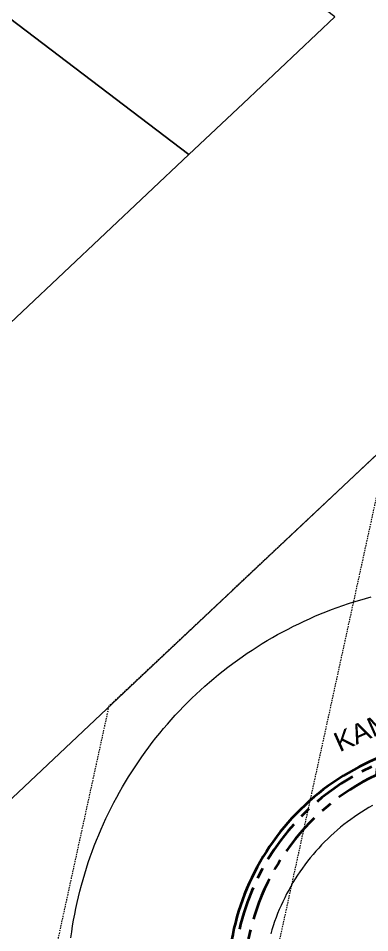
# Model space of a CAD drawing. Header units: metres. Extents: x 264899 to 270320, y 6185871 to 6191197.
# Drawn here: x 267967.4 to 267999.8, y 6186474 to 6186558.4 of the extents above; entities that cross this region are included whole.
import ezdxf

# ---------------------------------------------------------------- set-up
doc = ezdxf.new("R2010")
doc.units = ezdxf.units.M
for name, pattern in [('Cable Exist UG', [7, 4, -1, 1, -1]), ('DASHED', [19.05, 12.7, -6.35]), ('HIDDEN2', [0.1875, 0.125, -0.0625])]:
    doc.linetypes.add(name, pattern=pattern)
for name, color, linetype, lineweight in [('_User_HV_Exist', 1, 'Continuous', 35), ('_User_LV_Exist', 5, 'Continuous', 35), ('Cadastre Land Parcels_SP_EXT', 118, 'Continuous', 15), ('Cadastre Other Property_SP_EXT', 138, 'DASHED', 15), ('Cadastre Roads_SP_EXT', 218, 'Continuous', 15), ('Mains_HV_EXT', 13, 'Continuous', 25), ('Mains_LV_EXT', 163, 'Continuous', 25)]:
    doc.layers.add(name, color=color, linetype=linetype, lineweight=lineweight)
doc.styles.get("Standard").update_dxf_attribs({"font": 'arial.ttf'})
doc.linetypes.add('Cable E UG', pattern='A,5,-0.1,["E",Standard,S=1.5,R=0,X=0,Y=-0.75],-1.45', length=6.55)

msp = doc.modelspace()

# ---------------------------------------------------------------- linework, layer by layer
at = {"layer": '_User_HV_Exist', "linetype": 'Cable E UG'}
msp.add_lwpolyline([(268024.354, 6186519.726), (268024.609, 6186517.608), (268024.609, 6186517.608), (268033.686, 6186516.062), (268032.241, 6186504.478), (268037.254, 6186498.814), (268035.932, 6186488.722), (268017.514, 6186491.034), (268011.75, 6186491.696), (268011.75, 6186491.696, 0.417621), (267986.85, 6186471.581), (267986.85, 6186471.581), (267985.009, 6186459.09), (267984.25, 6186457.347)], format="xyb", dxfattribs=at)
at = {"layer": '_User_HV_Exist', "linetype": 'Cable Exist UG'}
msp.add_lwpolyline([(268022.492, 6186520.342), (268022.726, 6186518.435), (268034.242, 6186516.475), (268034.242, 6186516.475), (268032.765, 6186504.64), (268037.779, 6186498.975), (268036.363, 6186488.164), (268036.363, 6186488.164), (268017.454, 6186490.538), (268011.694, 6186491.199), (268011.694, 6186491.199, 0.417774), (267987.346, 6186471.52), (267987.346, 6186471.52), (267985.484, 6186458.885), (267984.272, 6186457.344)], format="xyb", dxfattribs=at)
at = {"layer": '_User_LV_Exist', "linetype": 'Cable Exist UG'}
msp.add_lwpolyline([(268036.702, 6186487.113), (268042.019, 6186486.446), (268042.15, 6186488.445), (268042.15, 6186488.445), (268012.65, 6186492.149), (268009.981, 6186492.606), (268007.444, 6186492.741), (268005.072, 6186492.374), (268002.49, 6186491.745), (268000.73, 6186490.941), (268000.407, 6186488.531), (268000.407, 6186488.531, 0.260592), (267988.339, 6186471.398), (267988.339, 6186471.398), (267986.31, 6186457.618), (267984.25, 6186457.347)], format="xyb", dxfattribs=at)
at = {"layer": 'Cadastre Land Parcels_SP_EXT', "linetype": 'Continuous'}
for points in [[(268096.899, 6186609.164), (268024.172, 6186540.522), (268011.19, 6186528.27), (267975.023, 6186494.115), (267948.389, 6186468.963)], [(267972.264, 6186473.511), (267972.341, 6186474.055), (267972.425, 6186474.597), (267972.518, 6186475.137), (267972.619, 6186475.676), (267972.727, 6186476.213), (267972.843, 6186476.75), (267972.967, 6186477.285), (267973.099, 6186477.817), (267973.238, 6186478.346), (267973.385, 6186478.875), (267973.54, 6186479.402), (267973.702, 6186479.926), (267973.871, 6186480.447), (267974.049, 6186480.966), (267974.234, 6186481.482), (267974.426, 6186481.997), (267974.626, 6186482.506), (267974.834, 6186483.015), (267975.048, 6186483.519), (267975.27, 6186484.021), (267975.499, 6186484.52), (267975.736, 6186485.014), (267975.98, 6186485.506), (267976.23, 6186485.993), (267976.488, 6186486.478), (267976.753, 6186486.959), (267977.025, 6186487.435), (267977.303, 6186487.908), (267977.588, 6186488.376), (267977.881, 6186488.84), (267978.179, 6186489.301), (267978.486, 6186489.756), (267978.797, 6186490.206), (267979.116, 6186490.653), (267979.441, 6186491.095), (267979.773, 6186491.532), (267980.11, 6186491.964), (267980.455, 6186492.392), (267980.805, 6186492.814), (267981.161, 6186493.231), (267981.524, 6186493.643), (267981.892, 6186494.049), (267982.266, 6186494.451), (267982.646, 6186494.847), (267983.032, 6186495.238), (267983.423, 6186495.622), (267983.82, 6186496.001), (267984.222, 6186496.374), (267984.63, 6186496.741), (267985.042, 6186497.103), (267985.46, 6186497.458), (267985.883, 6186497.807), (267986.312, 6186498.15), (267986.745, 6186498.487), (267987.183, 6186498.817), (267987.626, 6186499.14), (267988.074, 6186499.458), (267988.525, 6186499.769), (267988.982, 6186500.074), (267989.443, 6186500.372), (267989.908, 6186500.663), (267990.377, 6186500.947), (267990.851, 6186501.224), (267991.328, 6186501.494), (267991.809, 6186501.758), (267992.294, 6186502.014), (267992.782, 6186502.265), (267993.275, 6186502.507), (267993.771, 6186502.742), (267994.27, 6186502.969), (267994.773, 6186503.19), (267995.277, 6186503.404), (267995.786, 6186503.609), (267996.298, 6186503.809), (267996.812, 6186504), (267997.329, 6186504.183), (267997.849, 6186504.359), (267998.37, 6186504.527), (267998.895, 6186504.69), (267999.422, 6186504.843), (267999.951, 6186504.989)], [(268000.09, 6186485.73), (267999.744, 6186485.532), (267999.402, 6186485.326), (267999.065, 6186485.114), (267998.732, 6186484.896), (267998.403, 6186484.671), (267998.079, 6186484.439), (267997.76, 6186484.201), (267997.445, 6186483.957), (267997.135, 6186483.706), (267996.831, 6186483.449), (267996.532, 6186483.186), (267996.238, 6186482.917), (267995.949, 6186482.643), (267995.666, 6186482.362), (267995.389, 6186482.076), (267995.118, 6186481.784), (267994.851, 6186481.487), (267994.592, 6186481.185), (267994.338, 6186480.878), (267994.091, 6186480.566), (267993.85, 6186480.248), (267993.615, 6186479.926), (267993.387, 6186479.6), (267993.166, 6186479.269), (267992.951, 6186478.933), (267992.743, 6186478.594), (267992.541, 6186478.25), (267992.347, 6186477.902), (267992.16, 6186477.551), (267991.98, 6186477.195), (267991.807, 6186476.836), (267991.641, 6186476.474), (267991.482, 6186476.108), (267991.331, 6186475.74), (267991.187, 6186475.368), (267991.051, 6186474.994), (267990.922, 6186474.618), (267990.801, 6186474.238), (267990.687, 6186473.856)]]:
    msp.add_lwpolyline(points, dxfattribs=at)
for points in [[(267988.145, 6186550.546), (267996.615, 6186558.544), (267938.051, 6186603.183), (267926.966, 6186588.635), (267983.138, 6186545.819), (267988.145, 6186550.546)], [(267983.138, 6186545.819), (267926.966, 6186588.635), (267904.807, 6186559.556), (267956.213, 6186520.397), (267983.138, 6186545.819)]]:
    msp.add_lwpolyline(points, close=True, dxfattribs=at)
at = {"layer": 'Cadastre Other Property_SP_EXT', "linetype": 'HIDDEN2'}
msp.add_lwpolyline([(267975.762, 6186494.882), (267968.908, 6186463.499), (267988.806, 6186460.842), (268001.531, 6186519.112), (267975.762, 6186494.882)], close=True, dxfattribs=at)
at = {"layer": 'Mains_HV_EXT', "linetype": 'Cable E UG'}
msp.add_lwpolyline([(268024.354, 6186519.726), (268024.609, 6186517.608), (268024.609, 6186517.608), (268033.686, 6186516.062), (268032.241, 6186504.478), (268037.254, 6186498.814), (268035.932, 6186488.722), (268017.514, 6186491.034), (268011.75, 6186491.696), (268011.75, 6186491.696, 0.417621), (267986.85, 6186471.581), (267986.85, 6186471.581), (267985.009, 6186459.09), (267984.25, 6186457.347)], format="xyb", dxfattribs=at)
at = {"layer": 'Mains_HV_EXT', "linetype": 'Cable Exist UG'}
msp.add_lwpolyline([(268022.492, 6186520.342), (268022.726, 6186518.435), (268034.242, 6186516.475), (268034.242, 6186516.475), (268032.765, 6186504.64), (268037.779, 6186498.975), (268036.363, 6186488.164), (268036.363, 6186488.164), (268017.454, 6186490.538), (268011.694, 6186491.199), (268011.694, 6186491.199, 0.417774), (267987.346, 6186471.52), (267987.346, 6186471.52), (267985.484, 6186458.885), (267984.272, 6186457.344)], format="xyb", dxfattribs=at)
at = {"layer": 'Mains_LV_EXT', "linetype": 'Cable Exist UG'}
msp.add_lwpolyline([(268036.702, 6186487.113), (268042.019, 6186486.446), (268042.15, 6186488.445), (268042.15, 6186488.445), (268012.65, 6186492.149), (268009.981, 6186492.606), (268007.444, 6186492.741), (268005.072, 6186492.374), (268002.49, 6186491.745), (268000.73, 6186490.941), (268000.407, 6186488.531), (268000.407, 6186488.531, 0.260592), (267988.339, 6186471.398), (267988.339, 6186471.398), (267986.31, 6186457.618), (267984.25, 6186457.347)], format="xyb", dxfattribs=at)

# ---------------------------------------------------------------- texts
at = {"layer": 'Cadastre Roads_SP_EXT'}
msp.add_text('KAMILAROI CR', height=1.8, rotation=24.08745, dxfattribs=at).set_placement((267997.041, 6186490.621))

doc.saveas('drawing.dxf')
